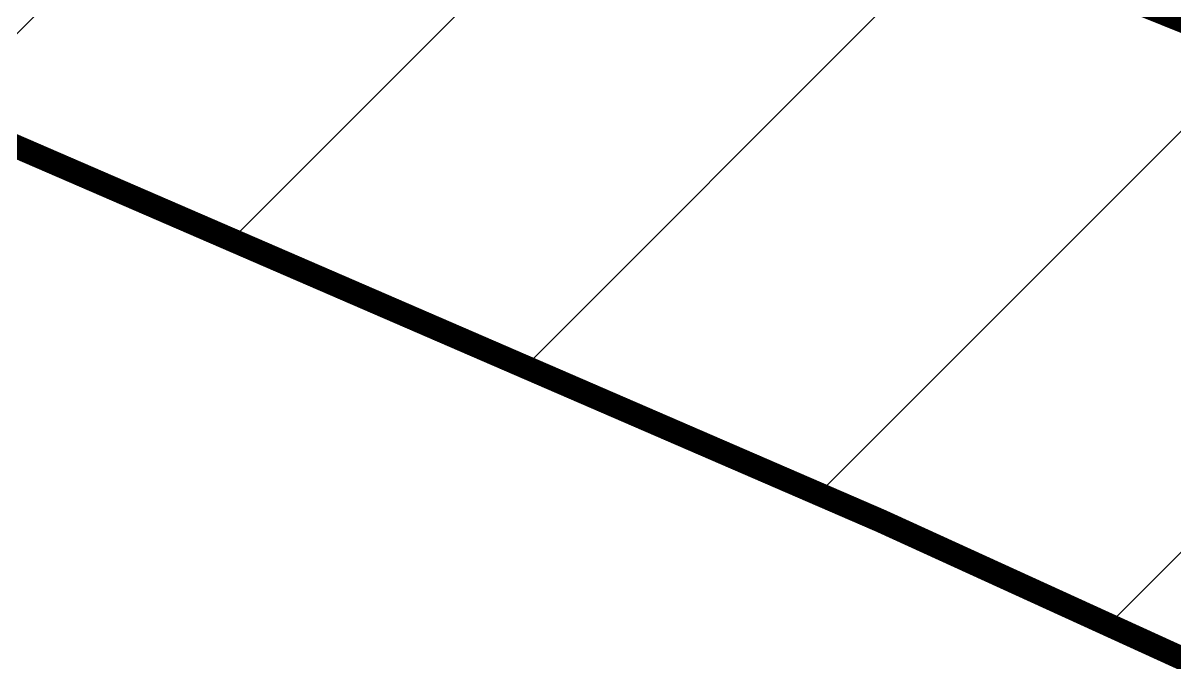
# Model space of a CAD drawing. Header units: metres. Extents: x 284258 to 323604, y 7393143 to 7451144.
# Drawn here: x 303116.36 to 303128.66, y 7440760.83 to 7440767.66 of the extents above; entities that cross this region are included whole.
import ezdxf

# ---------------------------------------------------------------- set-up
doc = ezdxf.new("R2010")
doc.units = ezdxf.units.M
doc.layers.add('DESAPROPRIAÇÃO_MRS', color=160, linetype='Continuous')

msp = doc.modelspace()

# ---------------------------------------------------------------- hatches: boundary and pattern name
at = {"layer": 'DESAPROPRIAÇÃO_MRS', "transparency": 33554687}
h = msp.add_hatch(dxfattribs=at)
h.set_pattern_fill('ANSI31', color=256)
edge = h.paths.add_edge_path()
edge.add_line((303074.386, 7440784.733), (303079.255, 7440782.364))
edge.add_line((303079.255, 7440782.364), (303125.521, 7440762.349))
edge.add_line((303125.521, 7440762.349), (303170.986, 7440741.611))
edge.add_line((303170.986, 7440741.611), (303183.564, 7440735.804))
edge.add_arc((303190.337, 7440738.197), 7.183, 199.457, 247.3445)
edge.add_line((303187.57, 7440731.567), (303189.119, 7440731.135))
edge.add_line((303189.119, 7440731.135), (303193.369, 7440729.711))
edge.add_line((303193.369, 7440729.711), (303197.508, 7440727.757))
edge.add_line((303197.508, 7440727.757), (303202.06, 7440725.319))
edge.add_line((303202.06, 7440725.319), (303206.802, 7440723.445))
edge.add_line((303206.802, 7440723.445), (303211.81, 7440721.089))
edge.add_line((303211.81, 7440721.089), (303216.998, 7440720.316))
edge.add_line((303216.998, 7440720.316), (303220.872, 7440718.736))
edge.add_line((303220.872, 7440718.736), (303225.162, 7440716.675))
edge.add_line((303225.162, 7440716.675), (303229.431, 7440714.591))
edge.add_line((303229.431, 7440714.591), (303233.699, 7440712.183))
edge.add_line((303233.699, 7440712.183), (303238.339, 7440709.881))
edge.add_line((303238.339, 7440709.881), (303242.915, 7440707.967))
edge.add_line((303242.915, 7440707.967), (303257.655, 7440701.245))
edge.add_line((303257.655, 7440701.245), (303277.116, 7440691.837))
edge.add_arc((303065.903, 7440335.254), 414.443, 59.34805, 59.36069, ccw=False)
edge.add_arc((303093.428, 7440381.701), 360.452, 57.85847, 59.34805, ccw=False)
edge.add_arc((303104.841, 7440399.865), 339, 43.08116, 57.85847, ccw=False)
edge.add_arc((303089.173, 7440385.213), 360.452, 41.59157, 43.08116, ccw=False)
edge.add_arc((303048.793, 7440349.373), 414.443, 40.19866, 41.59157, ccw=False)
edge.add_arc((303018.802, 7440324.063), 453.687, 38.73497, 40.1954, ccw=False)
edge.add_arc((303295.833, 7440514.776), 120.783, 46.74066, 50.47601, ccw=False)
edge.add_arc((303295.833, 7440514.776), 120.783, 42.39597, 46.74066, ccw=False)
edge.add_arc((303295.833, 7440514.776), 120.783, 37.16707, 42.39597, ccw=False)
edge.add_line((303392.082, 7440587.746), (303397.004, 7440580.33))
edge.add_line((303397.004, 7440580.33), (303403, 7440571.294))
edge.add_line((303403, 7440571.294), (303406.729, 7440565.674))
edge.add_line((303406.729, 7440565.674), (303411.881, 7440557.911))
edge.add_line((303411.881, 7440557.911), (303415.19, 7440552.924))
edge.add_line((303415.19, 7440552.924), (303424.494, 7440538.904))
edge.add_line((303424.494, 7440538.904), (303421.397, 7440549.522))
edge.add_line((303421.397, 7440549.522), (303410.728, 7440565.354))
edge.add_line((303410.728, 7440565.354), (303397.457, 7440585.395))
edge.add_line((303397.457, 7440585.395), (303381.387, 7440609.197))
edge.add_line((303381.387, 7440609.197), (303367.841, 7440629.808))
edge.add_line((303367.841, 7440629.808), (303349.61, 7440644.85))
edge.add_line((303349.61, 7440644.85), (303323.872, 7440666.578))
edge.add_line((303323.872, 7440666.578), (303306.931, 7440679.779))
edge.add_line((303306.931, 7440679.779), (303289.914, 7440693.704))
edge.add_line((303289.914, 7440693.704), (303274.838, 7440703.538))
edge.add_line((303274.838, 7440703.538), (303230.958, 7440722.637))
edge.add_line((303230.958, 7440722.637), (303203.193, 7440734.799))
edge.add_line((303203.193, 7440734.799), (303166.813, 7440750.786))
edge.add_line((303166.813, 7440750.786), (303139.933, 7440763.175))
edge.add_line((303139.933, 7440763.175), (303126.726, 7440768.494))
edge.add_line((303126.726, 7440768.494), (303107.193, 7440775.904))
edge.add_line((303107.193, 7440775.904), (303097.598, 7440779.506))
edge.add_line((303097.598, 7440779.506), (303074.386, 7440784.733))

# ---------------------------------------------------------------- linework, layer by layer
at = {"layer": 'DESAPROPRIAÇÃO_MRS', "transparency": 33554687, "const_width": 0.25, "flags": 128}
msp.add_lwpolyline([(303166.813, 7440750.786), (303139.933, 7440763.175), (303126.726, 7440768.494), (303107.193, 7440775.904), (303097.598, 7440779.506), (303074.386, 7440784.733), (303074.386, 7440784.733), (303079.255, 7440782.364), (303125.521, 7440762.349), (303170.986, 7440741.611)], dxfattribs=at)

doc.saveas('drawing.dxf')
